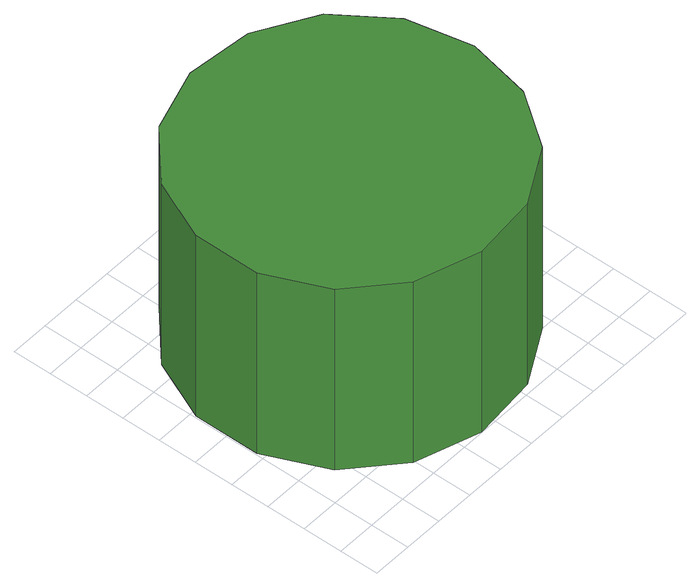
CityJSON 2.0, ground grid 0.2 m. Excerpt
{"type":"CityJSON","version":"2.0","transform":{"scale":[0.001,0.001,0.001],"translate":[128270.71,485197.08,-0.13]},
"CityObjects":{
"tree1":{"type":"SolitaryVegetationObject","attributes":{"function":"something"},"geometry":[{"type":"MultiSurface","lod":"1","boundaries":[[[0,1,2,3,4,5,6,7,8,9,10,11,12,13,14]],[[15,16,17,18,19,20,21,22,23,24,25,26,27,28,29]],[[0,29,28,1]],[[1,28,27,2]],[[2,27,26,3]],[[3,26,25,4]],[[4,25,24,5]],[[5,24,23,6]],[[6,23,22,7]],[[7,22,21,8]],[[8,21,20,9]],[[9,20,19,10]],[[10,19,18,11]],[[11,18,17,12]],[[12,17,16,13]],[[13,16,15,14]],[[14,15,29,0]]]}]}
},
"vertices":[
[1611,806,1086],[1541,1136,1086],[1343,1409,1086],[1051,1577,1086],[716,1612,1086],[395,1508,1086],[145,1283,1086],[8,975,1086],[8,638,1086],[145,330,1086],[395,105,1086],[716,1,1086],[1051,36,1086],[1343,204,1086],[1541,477,1086],[1541,477,0],[1343,204,0],[1051,36,0],[716,1,0],[395,105,0],[145,330,0],[8,638,0],[8,975,0],[145,1283,0],[395,1508,0],[716,1612,0],[1051,1577,0],[1343,1409,0],[1541,1136,0],[1611,806,0]
]}
